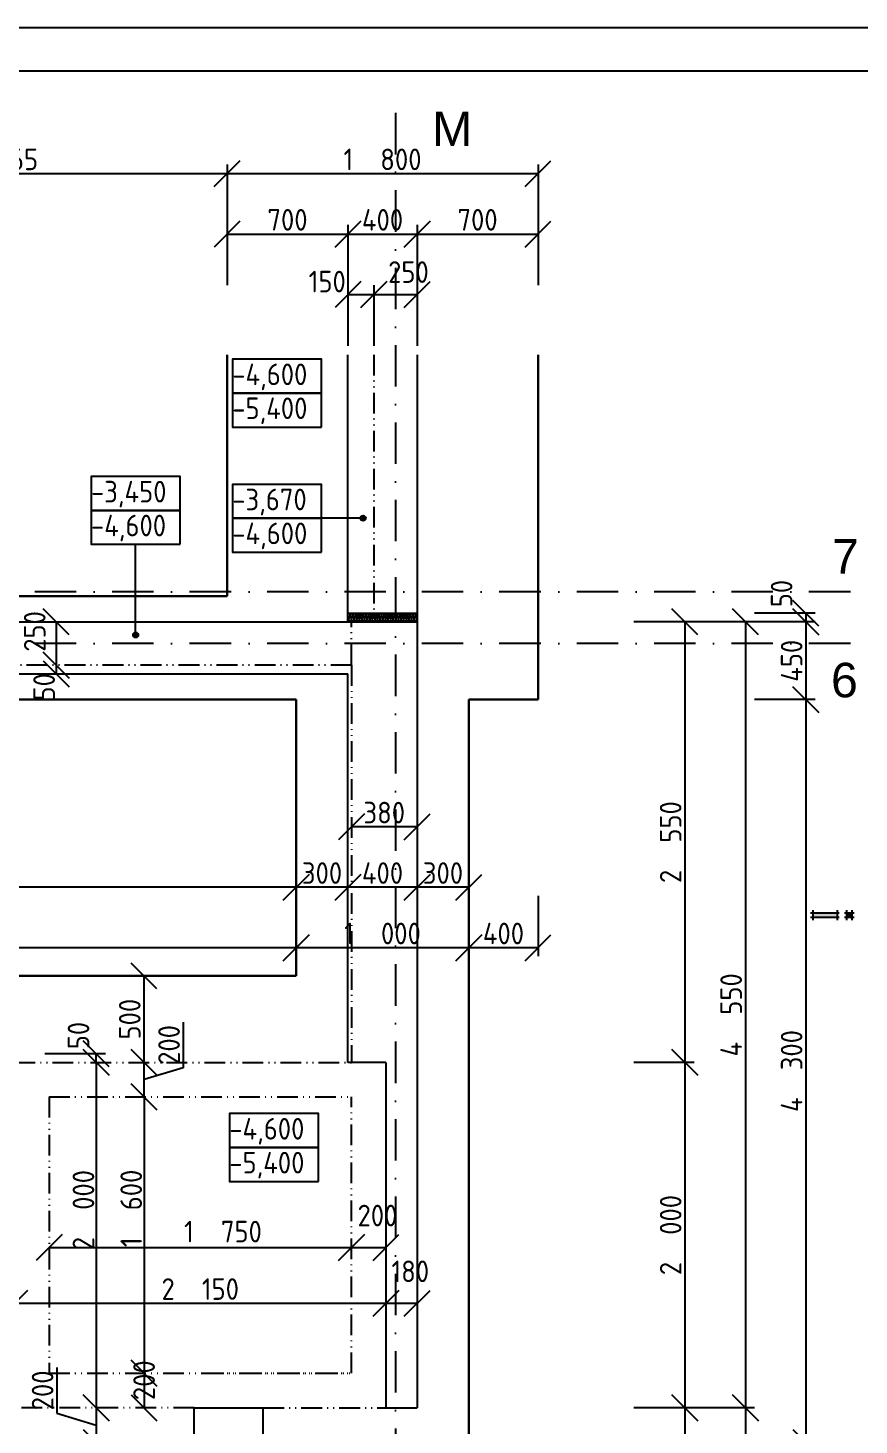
# Model space of a CAD drawing. Extents: x 4511820 to 5180432, y -1526536 to -944957.
# Drawn here: x 5038669 to 5043479, y -1471108 to -1463019 of the extents above; entities that cross this region are included whole.
import ezdxf

# ---------------------------------------------------------------- set-up
doc = ezdxf.new("R2010")
doc.units = 0
doc.header["$MEASUREMENT"] = 0
doc.linetypes.add('ACAD_ISO12W100', pattern=[22, 12, -3, 0.5, -3, 0.5, -3])
doc.linetypes.add('BODKOCIARKOVANA_3', pattern=[5.6, 3, -1.3, 0, -1.3])
doc.layers.get('0').update_dxf_attribs({"linetype": 'CONTINUOUS'})
doc.layers.get('Defpoints').update_dxf_attribs({"color": 61, "linetype": 'CONTINUOUS'})
for name, color, linetype in [('KÓTY', 4, 'CONTINUOUS'), ('MÚRY', 1, 'CONTINUOUS'), ('osi', 253, 'CONTINUOUS'), ('TENKÁ', 7, 'CONTINUOUS'), ('ŠRAFY', 82, 'CONTINUOUS')]:
    doc.layers.add(name, color=color, linetype=linetype)
doc.styles.add('styl1', font='arial.ttf')
doc.styles.add('STYLE1', font='isocp.shx')
doc.dimstyles.new('STANDARD-50', dxfattribs={"dimtxt": 125, "dimasz": 150, "dimexe": 10, "dimexo": 200, "dimgap": 20, "dimtad": 1, "dimdsep": 46, "dimlunit": 6, "dimtxsty": 'STYLE1', "dimblk1": 'OBLIQUE', "dimblk2": 'OBLIQUE', "dimsah": 1, "dimcen": 2.5, "dimse1": 1, "dimse2": 1, "dimadec": 0, "dimazin": 0, "dimtfac": 1, "dimtmove": 1, "dimatfit": 3, "dimldrblk": 'OBLIQUE', "dimfxl": 1, "dimtolj": 1, "dimtzin": 0, "dimarcsym": 0})

# ---------------------------------------------------------------- blocks, each defined once
blk = doc.blocks.new('_OBLIQUE')
at = {"color": 0, "linetype": 'ByBlock'}
blk.add_line((-0.5, -0.5), (0.5, 0.5), dxfattribs=at)
blk = doc.blocks.new('*D43265')
at = {"layer": 'Defpoints', "color": 0}
for p in [(5038591, -1470403), (5040741, -1470403), (5040741, -1470403)]:
    blk.add_point(p, dxfattribs=at)
at = {"layer": 'KÓTY', "color": 0, "lineweight": -2}
blk.add_line((5038591, -1470403), (5040741, -1470403), dxfattribs=at)
at = {"layer": 'KÓTY', "color": 0, "linetype": 'ByBlock', "lineweight": -2, "xscale": 150, "yscale": 150, "zscale": 150, "rotation": 180}
blk.add_blockref('_OBLIQUE', (5038591, -1470403), dxfattribs=at)
at = {"layer": 'KÓTY', "color": 0, "linetype": 'ByBlock', "lineweight": -2, "xscale": 150, "yscale": 150, "zscale": 150}
blk.add_blockref('_OBLIQUE', (5040741, -1470403), dxfattribs=at)
at = {"layer": 'KÓTY', "color": 0, "insert": (5039666, -1470320.5), "char_height": 125, "attachment_point": 5, "style": 'STYLE1'}
blk.add_mtext('\\A1;2ﾠ150', dxfattribs=at)
blk = doc.blocks.new('*D43266')
at = {"layer": 'Defpoints', "color": 0}
for p in [(5040741, -1470403), (5040921, -1470403), (5040921, -1470403)]:
    blk.add_point(p, dxfattribs=at)
at = {"layer": 'KÓTY', "color": 0, "lineweight": -2}
blk.add_line((5040741, -1470403), (5040921, -1470403), dxfattribs=at)
at = {"layer": 'KÓTY', "color": 0, "linetype": 'ByBlock', "lineweight": -2, "xscale": 150, "yscale": 150, "zscale": 150, "rotation": 180}
blk.add_blockref('_OBLIQUE', (5040741, -1470403), dxfattribs=at)
at = {"layer": 'KÓTY', "color": 0, "linetype": 'ByBlock', "lineweight": -2, "xscale": 150, "yscale": 150, "zscale": 150}
blk.add_blockref('_OBLIQUE', (5040921, -1470403), dxfattribs=at)
at = {"layer": 'KÓTY', "color": 0, "insert": (5040881.8, -1470218), "char_height": 125, "attachment_point": 5, "style": 'STYLE1'}
blk.add_mtext('\\A1;180', dxfattribs=at)
blk = doc.blocks.new('*D43267')
at = {"layer": 'Defpoints', "color": 0}
for p in [(5038791, -1470080), (5040541, -1470080), (5040541, -1470080)]:
    blk.add_point(p, dxfattribs=at)
at = {"layer": 'KÓTY', "color": 0, "lineweight": -2}
blk.add_line((5038791, -1470080), (5040541, -1470080), dxfattribs=at)
at = {"layer": 'KÓTY', "color": 0, "linetype": 'ByBlock', "lineweight": -2, "xscale": 150, "yscale": 150, "zscale": 150, "rotation": 180}
blk.add_blockref('_OBLIQUE', (5038791, -1470080), dxfattribs=at)
at = {"layer": 'KÓTY', "color": 0, "linetype": 'ByBlock', "lineweight": -2, "xscale": 150, "yscale": 150, "zscale": 150}
blk.add_blockref('_OBLIQUE', (5040541, -1470080), dxfattribs=at)
at = {"layer": 'KÓTY', "color": 0, "insert": (5039797.5, -1469988), "char_height": 125, "attachment_point": 5, "style": 'STYLE1'}
blk.add_mtext('\\A1;1ﾠ750', dxfattribs=at)
blk = doc.blocks.new('*D43268')
at = {"layer": 'Defpoints', "color": 0}
for p in [(5040541, -1470080), (5040741, -1470080), (5040741, -1470080)]:
    blk.add_point(p, dxfattribs=at)
at = {"layer": 'KÓTY', "color": 0, "lineweight": -2}
blk.add_line((5040541, -1470080), (5040741, -1470080), dxfattribs=at)
at = {"layer": 'KÓTY', "color": 0, "linetype": 'ByBlock', "lineweight": -2, "xscale": 150, "yscale": 150, "zscale": 150, "rotation": 180}
blk.add_blockref('_OBLIQUE', (5040541, -1470080), dxfattribs=at)
at = {"layer": 'KÓTY', "color": 0, "linetype": 'ByBlock', "lineweight": -2, "xscale": 150, "yscale": 150, "zscale": 150}
blk.add_blockref('_OBLIQUE', (5040741, -1470080), dxfattribs=at)
at = {"layer": 'KÓTY', "color": 0, "insert": (5040691.8, -1469895), "char_height": 125, "attachment_point": 5, "style": 'STYLE1'}
blk.add_mtext('\\A1;200', dxfattribs=at)
blk = doc.blocks.new('*D43269')
at = {"layer": 'Defpoints', "color": 0}
for p in [(5039063.5, -1469008), (5039340.5, -1469008), (5039063.5, -1469208)]:
    blk.add_point(p, dxfattribs=at)
at = {"layer": 'KÓTY', "color": 0, "lineweight": -2}
for p, q in [((5039568, -1468774.7), (5039568, -1469039.7)), ((5039340.5, -1469208), (5039340.5, -1469008)), ((5039568, -1469039.7), (5039340.5, -1469108))]:
    blk.add_line(p, q, dxfattribs=at)
at = {"layer": 'KÓTY', "color": 0, "linetype": 'ByBlock', "lineweight": -2, "xscale": 150, "yscale": 150, "zscale": 150}
for p, rotation in [((5039340.5, -1469008), 90), ((5039340.5, -1469208), 270)]:
    blk.add_blockref('_OBLIQUE', p, dxfattribs=dict(at, rotation=rotation))
at = {"layer": 'KÓTY', "color": 0, "insert": (5039485.5, -1468907.2), "char_height": 125, "attachment_point": 5, "rotation": 90, "style": 'STYLE1'}
blk.add_mtext('\\A1;200', dxfattribs=at)
blk = doc.blocks.new('*D43270')
at = {"layer": 'Defpoints', "color": 0}
for p in [(5039340.5, -1469208), (5039340.5, -1470808), (5039340.5, -1470808)]:
    blk.add_point(p, dxfattribs=at)
at = {"layer": 'KÓTY', "color": 0, "lineweight": -2}
blk.add_line((5039340.5, -1469208), (5039340.5, -1470808), dxfattribs=at)
at = {"layer": 'KÓTY', "color": 0, "linetype": 'ByBlock', "lineweight": -2, "xscale": 150, "yscale": 150, "zscale": 150}
for p, rotation in [((5039340.5, -1469208), 90), ((5039340.5, -1470808), 270)]:
    blk.add_blockref('_OBLIQUE', p, dxfattribs=dict(at, rotation=rotation))
at = {"layer": 'KÓTY', "color": 0, "insert": (5039266.5, -1469853.5), "char_height": 125, "attachment_point": 5, "rotation": 90, "style": 'STYLE1'}
blk.add_mtext('\\A1;1ﾠ600', dxfattribs=at)
blk = doc.blocks.new('*D43271')
at = {"layer": 'Defpoints', "color": 0}
for p in [(5039340.5, -1470808), (5039340.5, -1471008), (5039340.5, -1471008)]:
    blk.add_point(p, dxfattribs=at)
at = {"layer": 'KÓTY', "color": 0, "lineweight": -2}
blk.add_line((5039340.5, -1470808), (5039340.5, -1471008), dxfattribs=at)
at = {"layer": 'KÓTY', "color": 0, "linetype": 'ByBlock', "lineweight": -2, "xscale": 150, "yscale": 150, "zscale": 150}
for p, rotation in [((5039340.5, -1470808), 90), ((5039340.5, -1471008), 270)]:
    blk.add_blockref('_OBLIQUE', p, dxfattribs=dict(at, rotation=rotation))
at = {"layer": 'KÓTY', "color": 0, "insert": (5039341, -1470848.5), "char_height": 125, "attachment_point": 5, "rotation": 90, "style": 'STYLE1'}
blk.add_mtext('\\A1;200', dxfattribs=at)
blk = doc.blocks.new('*D43272')
at = {"layer": 'Defpoints', "color": 0}
for p in [(5039340.5, -1469008), (5039063.5, -1471008), (5039340.5, -1471008)]:
    blk.add_point(p, dxfattribs=at)
at = {"layer": 'KÓTY', "color": 0, "lineweight": -2}
blk.add_line((5039063.5, -1469008), (5039063.5, -1471008), dxfattribs=at)
at = {"layer": 'KÓTY', "color": 0, "linetype": 'ByBlock', "lineweight": -2, "xscale": 150, "yscale": 150, "zscale": 150}
for p, rotation in [((5039063.5, -1469008), 90), ((5039063.5, -1471008), 270)]:
    blk.add_blockref('_OBLIQUE', p, dxfattribs=dict(at, rotation=rotation))
at = {"layer": 'KÓTY', "color": 0, "insert": (5038990, -1469863.5), "char_height": 125, "attachment_point": 5, "rotation": 90, "style": 'STYLE1'}
blk.add_mtext('\\A1;2ﾠ000', dxfattribs=at)
blk = doc.blocks.new('*D43273')
at = {"layer": 'Defpoints', "color": 0}
for p in [(5039340.5, -1468508), (5039340.5, -1468508), (5039340.5, -1469008)]:
    blk.add_point(p, dxfattribs=at)
at = {"layer": 'KÓTY', "color": 0, "lineweight": -2}
blk.add_line((5039340.5, -1469008), (5039340.5, -1468508), dxfattribs=at)
at = {"layer": 'KÓTY', "color": 0, "linetype": 'ByBlock', "lineweight": -2, "xscale": 150, "yscale": 150, "zscale": 150}
for p, rotation in [((5039340.5, -1468508), 90), ((5039340.5, -1469008), 270)]:
    blk.add_blockref('_OBLIQUE', p, dxfattribs=dict(at, rotation=rotation))
at = {"layer": 'KÓTY', "color": 0, "insert": (5039258, -1468758), "char_height": 125, "attachment_point": 5, "rotation": 90, "style": 'STYLE1'}
blk.add_mtext('\\A1;500', dxfattribs=at)
blk = doc.blocks.new('*D43274')
at = {"layer": 'Defpoints', "color": 0}
for p in [(5039063.5, -1471008), (5039063.5, -1471208), (5039063.5, -1471208)]:
    blk.add_point(p, dxfattribs=at)
at = {"layer": 'KÓTY', "color": 0, "lineweight": -2}
for p, q in [((5038836, -1470774.7), (5038836, -1471039.7)), ((5038836, -1471039.7), (5039063.5, -1471108)), ((5039063.5, -1471008), (5039063.5, -1471208))]:
    blk.add_line(p, q, dxfattribs=at)
at = {"layer": 'KÓTY', "color": 0, "linetype": 'ByBlock', "lineweight": -2, "xscale": 150, "yscale": 150, "zscale": 150}
for p, rotation in [((5039063.5, -1471008), 90), ((5039063.5, -1471208), 270)]:
    blk.add_blockref('_OBLIQUE', p, dxfattribs=dict(at, rotation=rotation))
at = {"layer": 'KÓTY', "color": 0, "insert": (5038753.5, -1470907.2), "char_height": 125, "attachment_point": 5, "rotation": 90, "style": 'STYLE1'}
blk.add_mtext('\\A1;200', dxfattribs=at)
blk = doc.blocks.new('*D43275')
at = {"layer": 'Defpoints', "color": 0}
for p in [(5038591, -1468958), (5039063.5, -1468958), (5038591, -1469008)]:
    blk.add_point(p, dxfattribs=at)
at = {"layer": 'KÓTY', "color": 0, "lineweight": -2}
blk.add_line((5039063.5, -1469008), (5039063.5, -1468958), dxfattribs=at)
at = {"layer": 'KÓTY', "color": 0, "linetype": 'ByBlock', "lineweight": -2, "xscale": 150, "yscale": 150, "zscale": 150}
for p, rotation in [((5039063.5, -1468958), 90), ((5039063.5, -1469008), 270)]:
    blk.add_blockref('_OBLIQUE', p, dxfattribs=dict(at, rotation=rotation))
at = {"layer": 'KÓTY', "color": 0, "insert": (5038961.5, -1468853), "char_height": 125, "attachment_point": 5, "rotation": 90, "style": 'STYLE1'}
blk.add_mtext('\\A1;50', dxfattribs=at)
blk = doc.blocks.new('*D43279')
at = {"layer": 'Defpoints', "color": 0}
for p in [(5040221, -1468344.5), (5040221, -1468344.5), (5041221, -1468344.5)]:
    blk.add_point(p, dxfattribs=at)
at = {"layer": 'KÓTY', "color": 0, "lineweight": -2}
blk.add_line((5041221, -1468344.5), (5040221, -1468344.5), dxfattribs=at)
at = {"layer": 'KÓTY', "color": 0, "linetype": 'ByBlock', "lineweight": -2, "xscale": 150, "yscale": 150, "zscale": 150, "rotation": 180}
blk.add_blockref('_OBLIQUE', (5040221, -1468344.5), dxfattribs=at)
at = {"layer": 'KÓTY', "color": 0, "linetype": 'ByBlock', "lineweight": -2, "xscale": 150, "yscale": 150, "zscale": 150}
blk.add_blockref('_OBLIQUE', (5041221, -1468344.5), dxfattribs=at)
at = {"layer": 'KÓTY', "color": 0, "insert": (5040721, -1468262), "char_height": 125, "attachment_point": 5, "style": 'STYLE1'}
blk.add_mtext('\\A1;1ﾠ000', dxfattribs=at)
blk = doc.blocks.new('*D43280')
at = {"layer": 'Defpoints', "color": 0}
for p in [(5036031, -1468344.5), (5036031, -1468508), (5040221, -1468508)]:
    blk.add_point(p, dxfattribs=at)
at = {"layer": 'KÓTY', "color": 0, "lineweight": -2}
blk.add_line((5040221, -1468344.5), (5036031, -1468344.5), dxfattribs=at)
at = {"layer": 'KÓTY', "color": 0, "linetype": 'ByBlock', "lineweight": -2, "xscale": 150, "yscale": 150, "zscale": 150, "rotation": 180}
blk.add_blockref('_OBLIQUE', (5036031, -1468344.5), dxfattribs=at)
at = {"layer": 'KÓTY', "color": 0, "linetype": 'ByBlock', "lineweight": -2, "xscale": 150, "yscale": 150, "zscale": 150}
blk.add_blockref('_OBLIQUE', (5040221, -1468344.5), dxfattribs=at)
at = {"layer": 'KÓTY', "color": 0, "insert": (5038239.5, -1468261.5), "char_height": 125, "attachment_point": 5, "style": 'STYLE1'}
blk.add_mtext('\\A1;4ﾠ190', dxfattribs=at)
blk = doc.blocks.new('*D43291')
at = {"layer": 'Defpoints', "color": 0}
for p in [(5041221, -1466958), (5041621, -1466958), (5041221, -1468344.5)]:
    blk.add_point(p, dxfattribs=at)
at = {"layer": 'KÓTY', "color": 0, "lineweight": -2, "ltscale": 25}
blk.add_line((5041621, -1468344.5), (5041221, -1468344.5), dxfattribs=at)
at = {"layer": 'KÓTY', "color": 0, "linetype": 'ByBlock', "lineweight": -2, "xscale": 150, "yscale": 150, "zscale": 150, "rotation": 180}
blk.add_blockref('_OBLIQUE', (5041221, -1468344.5), dxfattribs=at)
at = {"layer": 'KÓTY', "color": 0, "linetype": 'ByBlock', "lineweight": -2, "xscale": 150, "yscale": 150, "zscale": 150}
blk.add_blockref('_OBLIQUE', (5041621, -1468344.5), dxfattribs=at)
at = {"layer": 'KÓTY', "color": 0, "insert": (5041421, -1468262), "char_height": 125, "attachment_point": 5, "style": 'STYLE1'}
blk.add_mtext('\\A1;400', dxfattribs=at)
blk = doc.blocks.new('*D43292')
at = {"layer": 'Defpoints', "color": 0}
for p in [(5040921, -1467994.5), (5040921, -1468344.5), (5041221, -1468344.5)]:
    blk.add_point(p, dxfattribs=at)
at = {"layer": 'KÓTY', "color": 0, "lineweight": -2}
blk.add_line((5041221, -1467994.5), (5040921, -1467994.5), dxfattribs=at)
at = {"layer": 'KÓTY', "color": 0, "linetype": 'ByBlock', "lineweight": -2, "xscale": 150, "yscale": 150, "zscale": 150, "rotation": 180}
blk.add_blockref('_OBLIQUE', (5040921, -1467994.5), dxfattribs=at)
at = {"layer": 'KÓTY', "color": 0, "linetype": 'ByBlock', "lineweight": -2, "xscale": 150, "yscale": 150, "zscale": 150}
blk.add_blockref('_OBLIQUE', (5041221, -1467994.5), dxfattribs=at)
at = {"layer": 'KÓTY', "color": 0, "insert": (5041071, -1467912), "char_height": 125, "attachment_point": 5, "style": 'STYLE1'}
blk.add_mtext('\\A1;300', dxfattribs=at)
blk = doc.blocks.new('*D43293')
at = {"layer": 'Defpoints', "color": 0}
for p in [(5040541, -1467644.5), (5040541, -1467994.5), (5040921, -1467994.5)]:
    blk.add_point(p, dxfattribs=at)
at = {"layer": 'KÓTY', "color": 0, "lineweight": -2}
blk.add_line((5040921, -1467644.5), (5040541, -1467644.5), dxfattribs=at)
at = {"layer": 'KÓTY', "color": 0, "linetype": 'ByBlock', "lineweight": -2, "xscale": 150, "yscale": 150, "zscale": 150, "rotation": 180}
blk.add_blockref('_OBLIQUE', (5040541, -1467644.5), dxfattribs=at)
at = {"layer": 'KÓTY', "color": 0, "linetype": 'ByBlock', "lineweight": -2, "xscale": 150, "yscale": 150, "zscale": 150}
blk.add_blockref('_OBLIQUE', (5040921, -1467644.5), dxfattribs=at)
at = {"layer": 'KÓTY', "color": 0, "insert": (5040731, -1467562), "char_height": 125, "attachment_point": 5, "style": 'STYLE1'}
blk.add_mtext('\\A1;380', dxfattribs=at)
blk = doc.blocks.new('*D43294')
at = {"layer": 'Defpoints', "color": 0}
for p in [(5040521, -1467994.5), (5040521, -1467994.5), (5040921, -1467994.5)]:
    blk.add_point(p, dxfattribs=at)
at = {"layer": 'KÓTY', "color": 0, "lineweight": -2}
blk.add_line((5040921, -1467994.5), (5040521, -1467994.5), dxfattribs=at)
at = {"layer": 'KÓTY', "color": 0, "linetype": 'ByBlock', "lineweight": -2, "xscale": 150, "yscale": 150, "zscale": 150, "rotation": 180}
blk.add_blockref('_OBLIQUE', (5040521, -1467994.5), dxfattribs=at)
at = {"layer": 'KÓTY', "color": 0, "linetype": 'ByBlock', "lineweight": -2, "xscale": 150, "yscale": 150, "zscale": 150}
blk.add_blockref('_OBLIQUE', (5040921, -1467994.5), dxfattribs=at)
at = {"layer": 'KÓTY', "color": 0, "insert": (5040721, -1467912), "char_height": 125, "attachment_point": 5, "style": 'STYLE1'}
blk.add_mtext('\\A1;400', dxfattribs=at)
blk = doc.blocks.new('*D43295')
at = {"layer": 'Defpoints', "color": 0}
for p in [(5040221, -1467994.5), (5040221, -1467994.5), (5040521, -1467994.5)]:
    blk.add_point(p, dxfattribs=at)
at = {"layer": 'KÓTY', "color": 0, "lineweight": -2}
blk.add_line((5040521, -1467994.5), (5040221, -1467994.5), dxfattribs=at)
at = {"layer": 'KÓTY', "color": 0, "linetype": 'ByBlock', "lineweight": -2, "xscale": 150, "yscale": 150, "zscale": 150, "rotation": 180}
blk.add_blockref('_OBLIQUE', (5040221, -1467994.5), dxfattribs=at)
at = {"layer": 'KÓTY', "color": 0, "linetype": 'ByBlock', "lineweight": -2, "xscale": 150, "yscale": 150, "zscale": 150}
blk.add_blockref('_OBLIQUE', (5040521, -1467994.5), dxfattribs=at)
at = {"layer": 'KÓTY', "color": 0, "insert": (5040371, -1467912), "char_height": 125, "attachment_point": 5, "style": 'STYLE1'}
blk.add_mtext('\\A1;300', dxfattribs=at)
blk = doc.blocks.new('*D43296')
at = {"layer": 'Defpoints', "color": 0}
for p in [(5035971, -1467994.5), (5035971, -1468508), (5040221, -1468508)]:
    blk.add_point(p, dxfattribs=at)
at = {"layer": 'KÓTY', "color": 0, "lineweight": -2}
blk.add_line((5040221, -1467994.5), (5035971, -1467994.5), dxfattribs=at)
at = {"layer": 'KÓTY', "color": 0, "linetype": 'ByBlock', "lineweight": -2, "xscale": 150, "yscale": 150, "zscale": 150, "rotation": 180}
blk.add_blockref('_OBLIQUE', (5035971, -1467994.5), dxfattribs=at)
at = {"layer": 'KÓTY', "color": 0, "linetype": 'ByBlock', "lineweight": -2, "xscale": 150, "yscale": 150, "zscale": 150}
blk.add_blockref('_OBLIQUE', (5040221, -1467994.5), dxfattribs=at)
at = {"layer": 'KÓTY', "color": 0, "insert": (5038217.5, -1467914.5), "char_height": 125, "attachment_point": 5, "style": 'STYLE1'}
blk.add_mtext('\\A1;4ﾠ250', dxfattribs=at)
blk = doc.blocks.new('*D43330')
at = {"layer": 'Defpoints', "color": 0}
for p in [(5038832, -1466458), (5038832, -1466708), (5038832, -1466708)]:
    blk.add_point(p, dxfattribs=at)
at = {"layer": 'KÓTY', "color": 0, "lineweight": -2}
blk.add_line((5038832, -1466458), (5038832, -1466708), dxfattribs=at)
at = {"layer": 'KÓTY', "color": 0, "linetype": 'ByBlock', "lineweight": -2, "xscale": 150, "yscale": 150, "zscale": 150}
for p, rotation in [((5038832, -1466458), 90), ((5038832, -1466708), 270)]:
    blk.add_blockref('_OBLIQUE', p, dxfattribs=dict(at, rotation=rotation))
at = {"layer": 'KÓTY', "color": 0, "insert": (5038708, -1466513), "char_height": 125, "attachment_point": 5, "rotation": 90, "style": 'STYLE1'}
blk.add_mtext('\\A1;250', dxfattribs=at)
blk = doc.blocks.new('*D43331')
at = {"layer": 'Defpoints', "color": 0}
for p in [(5038832, -1466708), (5038832, -1466758), (5038832, -1466758)]:
    blk.add_point(p, dxfattribs=at)
at = {"layer": 'KÓTY', "color": 0, "lineweight": -2}
blk.add_line((5038832, -1466708), (5038832, -1466758), dxfattribs=at)
at = {"layer": 'KÓTY', "color": 0, "linetype": 'ByBlock', "lineweight": -2, "xscale": 150, "yscale": 150, "zscale": 150}
for p, rotation in [((5038832, -1466708), 90), ((5038832, -1466758), 270)]:
    blk.add_blockref('_OBLIQUE', p, dxfattribs=dict(at, rotation=rotation))
at = {"layer": 'KÓTY', "color": 0, "insert": (5038762.5, -1466834), "char_height": 125, "attachment_point": 5, "rotation": 90, "style": 'STYLE1'}
blk.add_mtext('\\A1;50', dxfattribs=at)
blk = doc.blocks.new('*D43351')
at = {"layer": 'Defpoints', "color": 0}
for p in [(5041621, -1463862.5), (5039821, -1464848.3), (5041621, -1464848.3)]:
    blk.add_point(p, dxfattribs=at)
at = {"layer": 'KÓTY', "color": 0, "lineweight": -2}
blk.add_line((5039821, -1463862.5), (5041621, -1463862.5), dxfattribs=at)
at = {"layer": 'KÓTY', "color": 0, "linetype": 'ByBlock', "lineweight": -2, "xscale": 150, "yscale": 150, "zscale": 150, "rotation": 180}
blk.add_blockref('_OBLIQUE', (5039821, -1463862.5), dxfattribs=at)
at = {"layer": 'KÓTY', "color": 0, "linetype": 'ByBlock', "lineweight": -2, "xscale": 150, "yscale": 150, "zscale": 150}
blk.add_blockref('_OBLIQUE', (5041621, -1463862.5), dxfattribs=at)
at = {"layer": 'KÓTY', "color": 0, "insert": (5040721, -1463780), "char_height": 125, "attachment_point": 5, "style": 'STYLE1'}
blk.add_mtext('\\A1;1ﾠ800', dxfattribs=at)
blk = doc.blocks.new('*D43352')
at = {"layer": 'Defpoints', "color": 0}
for p in [(5039821, -1463862.5), (5037156, -1465170.5), (5039821, -1465170.5)]:
    blk.add_point(p, dxfattribs=at)
at = {"layer": 'KÓTY', "color": 0, "lineweight": -2}
blk.add_line((5037156, -1463862.5), (5039821, -1463862.5), dxfattribs=at)
at = {"layer": 'KÓTY', "color": 0, "linetype": 'ByBlock', "lineweight": -2, "xscale": 150, "yscale": 150, "zscale": 150, "rotation": 180}
blk.add_blockref('_OBLIQUE', (5037156, -1463862.5), dxfattribs=at)
at = {"layer": 'KÓTY', "color": 0, "linetype": 'ByBlock', "lineweight": -2, "xscale": 150, "yscale": 150, "zscale": 150}
blk.add_blockref('_OBLIQUE', (5039821, -1463862.5), dxfattribs=at)
at = {"layer": 'KÓTY', "color": 0, "insert": (5038488.5, -1463780), "char_height": 125, "attachment_point": 5, "style": 'STYLE1'}
blk.add_mtext('\\A1;2ﾠ665', dxfattribs=at)
blk = doc.blocks.new('*D43353')
at = {"layer": 'Defpoints', "color": 0}
for p in [(5040521, -1464212.5), (5039821, -1464848.3), (5040521, -1464848.3)]:
    blk.add_point(p, dxfattribs=at)
at = {"layer": 'KÓTY', "color": 0, "lineweight": -2}
blk.add_line((5039821, -1464212.5), (5040521, -1464212.5), dxfattribs=at)
at = {"layer": 'KÓTY', "color": 0, "linetype": 'ByBlock', "lineweight": -2, "xscale": 150, "yscale": 150, "zscale": 150, "rotation": 180}
blk.add_blockref('_OBLIQUE', (5039821, -1464212.5), dxfattribs=at)
at = {"layer": 'KÓTY', "color": 0, "linetype": 'ByBlock', "lineweight": -2, "xscale": 150, "yscale": 150, "zscale": 150}
blk.add_blockref('_OBLIQUE', (5040521, -1464212.5), dxfattribs=at)
at = {"layer": 'KÓTY', "color": 0, "insert": (5040171, -1464130), "char_height": 125, "attachment_point": 5, "style": 'STYLE1'}
blk.add_mtext('\\A1;700', dxfattribs=at)
blk = doc.blocks.new('*D43354')
at = {"layer": 'Defpoints', "color": 0}
for p in [(5040921, -1464212.5), (5040521, -1464848.3), (5040921, -1464848.3)]:
    blk.add_point(p, dxfattribs=at)
at = {"layer": 'KÓTY', "color": 0, "lineweight": -2}
blk.add_line((5040521, -1464212.5), (5040921, -1464212.5), dxfattribs=at)
at = {"layer": 'KÓTY', "color": 0, "linetype": 'ByBlock', "lineweight": -2, "xscale": 150, "yscale": 150, "zscale": 150, "rotation": 180}
blk.add_blockref('_OBLIQUE', (5040521, -1464212.5), dxfattribs=at)
at = {"layer": 'KÓTY', "color": 0, "linetype": 'ByBlock', "lineweight": -2, "xscale": 150, "yscale": 150, "zscale": 150}
blk.add_blockref('_OBLIQUE', (5040921, -1464212.5), dxfattribs=at)
at = {"layer": 'KÓTY', "color": 0, "insert": (5040721, -1464130), "char_height": 125, "attachment_point": 5, "style": 'STYLE1'}
blk.add_mtext('\\A1;400', dxfattribs=at)
blk = doc.blocks.new('*D43355')
at = {"layer": 'Defpoints', "color": 0}
for p in [(5041621, -1464212.5), (5040921, -1464848.3), (5041621, -1464848.3)]:
    blk.add_point(p, dxfattribs=at)
at = {"layer": 'KÓTY', "color": 0, "lineweight": -2}
blk.add_line((5040921, -1464212.5), (5041621, -1464212.5), dxfattribs=at)
at = {"layer": 'KÓTY', "color": 0, "linetype": 'ByBlock', "lineweight": -2, "xscale": 150, "yscale": 150, "zscale": 150, "rotation": 180}
blk.add_blockref('_OBLIQUE', (5040921, -1464212.5), dxfattribs=at)
at = {"layer": 'KÓTY', "color": 0, "linetype": 'ByBlock', "lineweight": -2, "xscale": 150, "yscale": 150, "zscale": 150}
blk.add_blockref('_OBLIQUE', (5041621, -1464212.5), dxfattribs=at)
at = {"layer": 'KÓTY', "color": 0, "insert": (5041271, -1464130), "char_height": 125, "attachment_point": 5, "style": 'STYLE1'}
blk.add_mtext('\\A1;700', dxfattribs=at)
blk = doc.blocks.new('*D43356')
at = {"layer": 'Defpoints', "color": 0}
for p in [(5040671, -1464562.5), (5040521, -1464848.3), (5040671, -1464848.3)]:
    blk.add_point(p, dxfattribs=at)
at = {"layer": 'KÓTY', "color": 0, "lineweight": -2}
blk.add_line((5040521, -1464562.5), (5040671, -1464562.5), dxfattribs=at)
at = {"layer": 'KÓTY', "color": 0, "linetype": 'ByBlock', "lineweight": -2, "xscale": 150, "yscale": 150, "zscale": 150, "rotation": 180}
blk.add_blockref('_OBLIQUE', (5040521, -1464562.5), dxfattribs=at)
at = {"layer": 'KÓTY', "color": 0, "linetype": 'ByBlock', "lineweight": -2, "xscale": 150, "yscale": 150, "zscale": 150}
blk.add_blockref('_OBLIQUE', (5040671, -1464562.5), dxfattribs=at)
at = {"layer": 'KÓTY', "color": 0, "insert": (5040401, -1464487.5), "char_height": 125, "attachment_point": 5, "style": 'STYLE1'}
blk.add_mtext('\\A1;150', dxfattribs=at)
blk = doc.blocks.new('*D43357')
at = {"layer": 'Defpoints', "color": 0}
for p in [(5040921, -1464562.5), (5040671, -1464848.3), (5040921, -1464848.3)]:
    blk.add_point(p, dxfattribs=at)
at = {"layer": 'KÓTY', "color": 0, "lineweight": -2}
blk.add_line((5040671, -1464562.5), (5040921, -1464562.5), dxfattribs=at)
at = {"layer": 'KÓTY', "color": 0, "linetype": 'ByBlock', "lineweight": -2, "xscale": 150, "yscale": 150, "zscale": 150, "rotation": 180}
blk.add_blockref('_OBLIQUE', (5040671, -1464562.5), dxfattribs=at)
at = {"layer": 'KÓTY', "color": 0, "linetype": 'ByBlock', "lineweight": -2, "xscale": 150, "yscale": 150, "zscale": 150}
blk.add_blockref('_OBLIQUE', (5040921, -1464562.5), dxfattribs=at)
at = {"layer": 'KÓTY', "color": 0, "insert": (5040871, -1464432.5), "char_height": 125, "attachment_point": 5, "style": 'STYLE1'}
blk.add_mtext('\\A1;250', dxfattribs=at)
blk = doc.blocks.new('*D43479')
at = {"layer": 'Defpoints', "color": 0}
for p in [(5041271, -1466408), (5041271, -1466458), (5043171.5, -1466458)]:
    blk.add_point(p, dxfattribs=at)
at = {"layer": 'KÓTY', "color": 0, "lineweight": -2}
blk.add_line((5043171.5, -1466408), (5043171.5, -1466458), dxfattribs=at)
at = {"layer": 'KÓTY', "color": 0, "linetype": 'ByBlock', "lineweight": -2, "xscale": 150, "yscale": 150, "zscale": 150}
for p, rotation in [((5043171.5, -1466408), 90), ((5043171.5, -1466458), 270)]:
    blk.add_blockref('_OBLIQUE', p, dxfattribs=dict(at, rotation=rotation))
at = {"layer": 'KÓTY', "color": 0, "insert": (5043031, -1466294), "char_height": 125, "attachment_point": 5, "rotation": 90, "style": 'STYLE1'}
blk.add_mtext('\\A1;50', dxfattribs=at)
blk = doc.blocks.new('*D43481')
at = {"layer": 'Defpoints', "color": 0}
for p in [(5041271, -1466458), (5041571, -1466908), (5043171.5, -1466908)]:
    blk.add_point(p, dxfattribs=at)
at = {"layer": 'KÓTY', "color": 0, "lineweight": -2}
blk.add_line((5043171.5, -1466458), (5043171.5, -1466908), dxfattribs=at)
at = {"layer": 'KÓTY', "color": 0, "linetype": 'ByBlock', "lineweight": -2, "xscale": 150, "yscale": 150, "zscale": 150}
for p, rotation in [((5043171.5, -1466458), 90), ((5043171.5, -1466908), 270)]:
    blk.add_blockref('_OBLIQUE', p, dxfattribs=dict(at, rotation=rotation))
at = {"layer": 'KÓTY', "color": 0, "insert": (5043089, -1466683), "char_height": 125, "attachment_point": 5, "rotation": 90, "style": 'STYLE1'}
blk.add_mtext('\\A1;450', dxfattribs=at)
blk = doc.blocks.new('*D43482')
at = {"layer": 'Defpoints', "color": 0}
for p in [(5041221, -1466908), (5041221, -1471208), (5043171.5, -1471208)]:
    blk.add_point(p, dxfattribs=at)
at = {"layer": 'KÓTY', "color": 0, "lineweight": -2}
blk.add_line((5043171.5, -1466908), (5043171.5, -1471208), dxfattribs=at)
at = {"layer": 'KÓTY', "color": 0, "linetype": 'ByBlock', "lineweight": -2, "xscale": 150, "yscale": 150, "zscale": 150}
for p, rotation in [((5043171.5, -1466908), 90), ((5043171.5, -1471208), 270)]:
    blk.add_blockref('_OBLIQUE', p, dxfattribs=dict(at, rotation=rotation))
at = {"layer": 'KÓTY', "color": 0, "insert": (5043089, -1469058), "char_height": 125, "attachment_point": 5, "rotation": 90, "style": 'STYLE1'}
blk.add_mtext('\\A1;4ﾠ300', dxfattribs=at)
blk = doc.blocks.new('*D43483')
at = {"layer": 'Defpoints', "color": 0}
for p in [(5040921, -1466458), (5040921, -1471008), (5042821.5, -1471008)]:
    blk.add_point(p, dxfattribs=at)
at = {"layer": 'KÓTY', "color": 0, "lineweight": -2}
blk.add_line((5042821.5, -1466458), (5042821.5, -1471008), dxfattribs=at)
at = {"layer": 'KÓTY', "color": 0, "linetype": 'ByBlock', "lineweight": -2, "xscale": 150, "yscale": 150, "zscale": 150}
for p, rotation in [((5042821.5, -1466458), 90), ((5042821.5, -1471008), 270)]:
    blk.add_blockref('_OBLIQUE', p, dxfattribs=dict(at, rotation=rotation))
at = {"layer": 'KÓTY', "color": 0, "insert": (5042739, -1468733), "char_height": 125, "attachment_point": 5, "rotation": 90, "style": 'STYLE1'}
blk.add_mtext('\\A1;4ﾠ550', dxfattribs=at)
blk = doc.blocks.new('*D43486')
at = {"layer": 'Defpoints', "color": 0}
for p in [(5040031, -1471008), (5040031, -1472728), (5042821.5, -1472728)]:
    blk.add_point(p, dxfattribs=at)
at = {"layer": 'KÓTY', "color": 0, "lineweight": -2}
blk.add_line((5042821.5, -1471008), (5042821.5, -1472728), dxfattribs=at)
at = {"layer": 'KÓTY', "color": 0, "linetype": 'ByBlock', "lineweight": -2, "xscale": 150, "yscale": 150, "zscale": 150}
for p, rotation in [((5042821.5, -1471008), 90), ((5042821.5, -1472728), 270)]:
    blk.add_blockref('_OBLIQUE', p, dxfattribs=dict(at, rotation=rotation))
at = {"layer": 'KÓTY', "color": 0, "insert": (5042739, -1471868), "char_height": 125, "attachment_point": 5, "rotation": 90, "style": 'STYLE1'}
blk.add_mtext('\\A1;1ﾠ720', dxfattribs=at)
blk = doc.blocks.new('*D43553')
at = {"layer": 'Defpoints', "color": 0}
for p in [(5040741, -1471008), (5040741, -1472828), (5042471.5, -1472828)]:
    blk.add_point(p, dxfattribs=at)
at = {"layer": 'KÓTY', "color": 0, "lineweight": -2}
blk.add_line((5042471.5, -1471008), (5042471.5, -1472828), dxfattribs=at)
at = {"layer": 'KÓTY', "color": 0, "linetype": 'ByBlock', "lineweight": -2, "xscale": 150, "yscale": 150, "zscale": 150}
for p, rotation in [((5042471.5, -1471008), 90), ((5042471.5, -1472828), 270)]:
    blk.add_blockref('_OBLIQUE', p, dxfattribs=dict(at, rotation=rotation))
at = {"layer": 'KÓTY', "color": 0, "insert": (5042389, -1471918), "char_height": 125, "attachment_point": 5, "rotation": 90, "style": 'STYLE1'}
blk.add_mtext('\\A1;1ﾠ820', dxfattribs=at)
blk = doc.blocks.new('*D43554')
at = {"layer": 'Defpoints', "color": 0}
for p in [(5040741, -1469008), (5040741, -1471008), (5042471.5, -1471008)]:
    blk.add_point(p, dxfattribs=at)
at = {"layer": 'KÓTY', "color": 0, "lineweight": -2}
blk.add_line((5042471.5, -1469008), (5042471.5, -1471008), dxfattribs=at)
at = {"layer": 'KÓTY', "color": 0, "linetype": 'ByBlock', "lineweight": -2, "xscale": 150, "yscale": 150, "zscale": 150}
for p, rotation in [((5042471.5, -1469008), 90), ((5042471.5, -1471008), 270)]:
    blk.add_blockref('_OBLIQUE', p, dxfattribs=dict(at, rotation=rotation))
at = {"layer": 'KÓTY', "color": 0, "insert": (5042389, -1470008), "char_height": 125, "attachment_point": 5, "rotation": 90, "style": 'STYLE1'}
blk.add_mtext('\\A1;2ﾠ000', dxfattribs=at)
blk = doc.blocks.new('*D43555')
at = {"layer": 'Defpoints', "color": 0}
for p in [(5040921, -1466458), (5040741, -1469008), (5042471.5, -1469008)]:
    blk.add_point(p, dxfattribs=at)
at = {"layer": 'KÓTY', "color": 0, "lineweight": -2}
blk.add_line((5042471.5, -1466458), (5042471.5, -1469008), dxfattribs=at)
at = {"layer": 'KÓTY', "color": 0, "linetype": 'ByBlock', "lineweight": -2, "xscale": 150, "yscale": 150, "zscale": 150}
for p, rotation in [((5042471.5, -1466458), 90), ((5042471.5, -1469008), 270)]:
    blk.add_blockref('_OBLIQUE', p, dxfattribs=dict(at, rotation=rotation))
at = {"layer": 'KÓTY', "color": 0, "insert": (5042389, -1467733), "char_height": 125, "attachment_point": 5, "rotation": 90, "style": 'STYLE1'}
blk.add_mtext('\\A1;2ﾠ550', dxfattribs=at)

msp = doc.modelspace()

# ---------------------------------------------------------------- hatches: boundary and pattern name
at = {"layer": 'KÓTY', "ltscale": 0.25}
for points in [[(5040608.5, -1465872.75, 1), (5040608.5, -1465842.75, 1)], [(5039277.184, -1466533.684, 1), (5039307.184, -1466533.684, 1)]]:
    msp.add_hatch(color=256, dxfattribs=at).paths.add_polyline_path(points)
at = {"layer": 'TENKÁ'}
h = msp.add_hatch(color=256, dxfattribs=at)
h.dxf.hatch_style = 1
h.paths.add_polyline_path([(5043352.428, -1468169.434), (5043352.428, -1468143.559), (5043211.303, -1468143.559), (5043211.303, -1468169.434)])
h = msp.add_hatch(color=256, dxfattribs=at)
h.dxf.hatch_style = 1
h.paths.add_polyline_path([(5043437.553, -1468169.434), (5043437.553, -1468143.559), (5043407.303, -1468143.559), (5043407.303, -1468169.434)])

# ---------------------------------------------------------------- linework, layer by layer
at = {"layer": 'KÓTY'}
for p, q in [((5039821, -1463809.097), (5039821, -1464159.097)), ((5041621, -1463809.097), (5041621, -1464159.097)), ((5039821, -1464159.097), (5039821, -1464509.097)), ((5040521, -1464159.097), (5040521, -1464509.097)), ((5040921, -1464159.097), (5040921, -1464509.097)), ((5041621, -1464159.097), (5041621, -1464509.097)), ((5040521, -1464509.097), (5040521, -1464859.097)), ((5040671, -1464509.097), (5040671, -1464859.097)), ((5040921, -1464509.097), (5040921, -1464859.097)), ((5040623.5, -1465857.75), (5040367.316, -1465857.75)), ((5039292.184, -1466548.684), (5039292.184, -1466008.5)), ((5042524.903, -1466458), (5042174.903, -1466458)), ((5042874.903, -1466458), (5042524.903, -1466458)), ((5043224.903, -1466408), (5042874.903, -1466408)), ((5043224.903, -1466458), (5042874.903, -1466458)), ((5043224.903, -1466908), (5042874.903, -1466908)), ((5039116.903, -1468958), (5038766.903, -1468958)), ((5042524.903, -1469008), (5042174.903, -1469008)), ((5042524.903, -1471008), (5042174.903, -1471008)), ((5042874.903, -1471008), (5042524.903, -1471008))]:
    msp.add_line(p, q, dxfattribs=at)
at = {"layer": 'KÓTY', "ltscale": 25}
msp.add_line((5041621, -1468043.597), (5041621, -1468393.597), dxfattribs=at)
at = {"layer": 'KÓTY', "ltscale": 0.25}
for centre in [(5040608.5, -1465857.75), (5039292.184, -1466533.684)]:
    msp.add_circle(centre, 15, dxfattribs=at)
at = {"layer": 'MÚRY', "linetype": 'Continuous', "lineweight": 30}
for p, q in [((5039821, -1466308), (5039821, -1464910.809)), ((5041621, -1466908), (5041621, -1464910.809)), ((5037156, -1466308), (5039821, -1466308)), ((5037156, -1466908), (5040221, -1466908)), ((5040221, -1466908), (5040221, -1468508)), ((5041221, -1466908), (5041621, -1466908)), ((5041221, -1466908), (5041221, -1471208)), ((5036901, -1468508), (5040221, -1468508))]:
    msp.add_line(p, q, dxfattribs=at)
at = {"layer": 'MÚRY'}
msp.add_line((5035831, -1466458), (5040671, -1466458), dxfattribs=at)
at = {"layer": 'osi', "linetype": 'BODKOCIARKOVANA_3', "ltscale": 80}
for p, q in [((5040796, -1463510.809), (5040796, -1502135.094)), ((5043429.122, -1466283), (4978440.258, -1466283)), ((5043429.122, -1466583), (4978440.258, -1466583))]:
    msp.add_line(p, q, dxfattribs=at)
at = {"layer": 'TENKÁ', "color": 7}
for p, q in [((5054537, -1463018.96), (4977914.533, -1463018.96)), ((5054287, -1463268.96), (4978164.533, -1463268.96))]:
    msp.add_line(p, q, dxfattribs=at)
at = {"layer": 'TENKÁ', "linetype": 'Continuous', "lineweight": 25}
for p, q in [((5040521, -1466458), (5040521, -1464910.809)), ((5036381, -1466758), (5040521, -1466758)), ((5040741, -1469008), (5040741, -1471008))]:
    msp.add_line(p, q, dxfattribs=at)
at = {"layer": 'TENKÁ', "color": 40, "linetype": 'ACAD_ISO12W100', "ltscale": 10}
for p, q in [((5040671, -1464910.809), (5040671, -1466458)), ((5040541, -1466708), (5040541, -1466458)), ((5040541, -1466708), (5035831, -1466708)), ((5040541, -1466708), (5040541, -1469008)), ((5038591, -1469008), (5040541, -1469008)), ((5038791, -1469208), (5040541, -1469208)), ((5038791, -1469208), (5038791, -1470808)), ((5038791, -1469208), (5040541, -1469208)), ((5040541, -1470808), (5040541, -1469208)), ((5040541, -1470808), (5040541, -1469208)), ((5038791, -1470808), (5040541, -1470808)), ((5038791, -1470808), (5040541, -1470808)), ((5039682.25, -1470808), (5040541, -1470808)), ((5039631, -1471008), (5038591, -1471008)), ((5040031, -1471008), (5040921, -1471008))]:
    msp.add_line(p, q, dxfattribs=at)
at = {"layer": 'TENKÁ'}
for p, q in [((5040921, -1464910.809), (5040921, -1471008)), ((5036381, -1466458), (5040921, -1466458)), ((5040521, -1466408), (5040921, -1466408)), ((5040521, -1469008), (5040521, -1466758)), ((5043364.928, -1468143.559), (5043198.803, -1468143.559)), ((5043211.303, -1468127.309), (5043211.303, -1468184.309)), ((5043352.428, -1468127.309), (5043352.428, -1468184.309)), ((5043450.053, -1468143.559), (5043394.803, -1468143.559)), ((5043407.303, -1468127.309), (5043407.303, -1468184.309)), ((5043437.553, -1468127.309), (5043437.553, -1468184.309)), ((5043364.928, -1468169.434), (5043198.803, -1468169.434)), ((5043450.053, -1468169.434), (5043394.803, -1468169.434)), ((5040741, -1469008), (5040521, -1469008)), ((5039631, -1472728), (5039631, -1471008)), ((5039631, -1471008), (5040031, -1471008)), ((5040031, -1472728), (5040031, -1471008)), ((5040741, -1471008), (5040921, -1471008))]:
    msp.add_line(p, q, dxfattribs=at)
at = {"layer": 'TENKÁ', "ltscale": 0.25}
for points in [[(5040367.316, -1465133.302), (5040367.316, -1464937.052), (5039852.684, -1464937.052), (5039852.684, -1465133.302)], [(5040367.316, -1465329.552), (5040367.316, -1465133.302), (5039852.684, -1465133.302), (5039852.684, -1465329.552)], [(5039549.5, -1465812.25), (5039549.5, -1465616), (5039034.868, -1465616), (5039034.868, -1465812.25)], [(5040367.316, -1465857.75), (5040367.316, -1465661.5), (5039852.684, -1465661.5), (5039852.684, -1465857.75)], [(5039549.5, -1466008.5), (5039549.5, -1465812.25), (5039034.868, -1465812.25), (5039034.868, -1466008.5)], [(5040367.316, -1466054), (5040367.316, -1465857.75), (5039852.684, -1465857.75), (5039852.684, -1466054)], [(5040350, -1469501.25), (5040350, -1469305), (5039835.368, -1469305), (5039835.368, -1469501.25)], [(5040350, -1469697.5), (5040350, -1469501.25), (5039835.368, -1469501.25), (5039835.368, -1469697.5)]]:
    msp.add_lwpolyline(points, close=True, dxfattribs=at)
at = {"layer": 'ŠRAFY'}
for points in [[(5040737.914, -1466411.001, 0.50326334), (5040730.55, -1466420.637), (5040737.512, -1466444.854, -1.32801381), (5040723, -1466444.854), (5040729.962, -1466420.637, 1.32801381), (5040715.449, -1466420.637), (5040722.412, -1466444.854, -1.32801381), (5040707.899, -1466444.854), (5040714.861, -1466420.637, 1.32801381), (5040700.348, -1466420.637), (5040707.311, -1466444.854, -1.32801381), (5040692.798, -1466444.854), (5040699.76, -1466420.637, 1.32801381), (5040685.248, -1466420.637), (5040692.21, -1466444.854, -1.32801381), (5040677.697, -1466444.854), (5040684.66, -1466420.637, 1.32801381), (5040670.147, -1466420.637), (5040677.109, -1466444.854, -1.32801381), (5040662.596, -1466444.854), (5040669.559, -1466420.637, 1.32801381), (5040655.046, -1466420.637), (5040662.008, -1466444.854, -1.32801381), (5040647.496, -1466444.854), (5040654.458, -1466420.637, 1.32801381), (5040639.945, -1466420.637), (5040646.908, -1466444.854, -1.32801381), (5040632.395, -1466444.854), (5040639.357, -1466420.637, 1.32801381), (5040624.844, -1466420.637), (5040631.807, -1466444.854, -1.32801381), (5040617.294, -1466444.854), (5040624.256, -1466420.637, 1.32801381), (5040609.744, -1466420.637), (5040616.706, -1466444.854, -1.32801381), (5040602.193, -1466444.854), (5040609.156, -1466420.637, 1.32801381), (5040594.643, -1466420.637), (5040601.605, -1466444.854, -1.32801381), (5040587.092, -1466444.854), (5040594.055, -1466420.637, 1.32801381), (5040579.542, -1466420.637), (5040586.504, -1466444.854, -1.32801381), (5040571.992, -1466444.854), (5040578.954, -1466420.637, 1.32801381), (5040564.441, -1466420.637), (5040571.404, -1466444.854, -1.32801381), (5040556.891, -1466444.854), (5040563.853, -1466420.637, 1.32801381), (5040549.34, -1466420.637), (5040556.303, -1466444.854, -1.32801381), (5040541.79, -1466444.854), (5040548.752, -1466420.637, 1.32801381), (5040534.24, -1466420.637), (5040541.202, -1466444.854, -1.32801381), (5040526.689, -1466444.854), (5040533.652, -1466420.637, 0.71622723), (5040521.914, -1466412.474, 0.71622723)], [(5040921, -1466411.265, 0.5847892), (5040911.76, -1466420.637), (5040918.722, -1466444.854, -1.32801381), (5040904.209, -1466444.854), (5040911.172, -1466420.637, 1.32801381), (5040896.659, -1466420.637), (5040903.621, -1466444.854, -1.32801381), (5040889.108, -1466444.854), (5040896.071, -1466420.637, 1.32801381), (5040881.558, -1466420.637), (5040888.52, -1466444.854, -1.32801381), (5040874.008, -1466444.854), (5040880.97, -1466420.637, 1.32801381), (5040866.457, -1466420.637), (5040873.42, -1466444.854, -1.32801381), (5040858.907, -1466444.854), (5040865.869, -1466420.637, 1.32801381), (5040851.356, -1466420.637), (5040858.319, -1466444.854, -1.32801381), (5040843.806, -1466444.854), (5040850.768, -1466420.637, 1.32801381), (5040836.256, -1466420.637), (5040843.218, -1466444.854, -1.32801381), (5040828.705, -1466444.854), (5040835.668, -1466420.637, 1.32801381), (5040821.155, -1466420.637), (5040828.117, -1466444.854, -1.32801381), (5040813.604, -1466444.854), (5040820.567, -1466420.637, 1.32801381), (5040806.054, -1466420.637), (5040813.016, -1466444.854, -1.32801381), (5040798.504, -1466444.854), (5040805.466, -1466420.637, 1.32801381), (5040790.953, -1466420.637), (5040797.916, -1466444.854, -1.32801381), (5040783.403, -1466444.854), (5040790.365, -1466420.637, 1.32801381), (5040775.852, -1466420.637), (5040782.815, -1466444.854, -1.32801381), (5040768.302, -1466444.854), (5040775.264, -1466420.637, 1.32801381), (5040760.752, -1466420.637), (5040767.714, -1466444.854, -1.32801381), (5040753.201, -1466444.854), (5040760.164, -1466420.637, 1.32801381), (5040745.651, -1466420.637), (5040752.613, -1466444.854, -1.32801381), (5040738.1, -1466444.854), (5040745.063, -1466420.637, 0.71622723), (5040733.325, -1466412.474, 0.71622723)]]:
    msp.add_lwpolyline(points, format="xyb", dxfattribs=at).dxf.unprotected_set("ltscale", 0)

# ---------------------------------------------------------------- texts
at = {"layer": 'TENKÁ', "ltscale": 0.25}
for s, height, style, p in [('M', 200, 'styl1', (5041008.554, -1463702.865)), ('-4,600', 125, 'STYLE1', (5039851.573, -1465087.253)), ('-5,400', 125, 'STYLE1', (5039851.573, -1465283.503)), ('-3,450', 125, 'STYLE1', (5039033.757, -1465766.201)), ('-3,670', 125, 'STYLE1', (5039851.573, -1465811.701)), ('-4,600', 125, 'STYLE1', (5039033.757, -1465962.451)), ('-4,600', 125, 'STYLE1', (5039851.573, -1466007.951)), ('7', 200, 'styl1', (5043322.857, -1466178.597)), ('6', 200, 'styl1', (5043316.857, -1466894.578)), ('-4,600', 125, 'STYLE1', (5039834.257, -1469455.201)), ('-5,400', 125, 'STYLE1', (5039834.257, -1469651.451))]:
    msp.add_text(s, height=height, dxfattribs=dict(at, style=style)).set_placement(p)

# ---------------------------------------------------------------- dimensions: what is measured, and where the dimension line sits
at = {"layer": 'KÓTY'}
for base, p1, p2, picture, middle in [((5039821, -1463862.5), (5037156, -1465170.5), (5039821, -1465170.5), '*D43352', (5038488.5, -1463779.957)), ((5041621, -1463862.5), (5039821, -1464848.309), (5041621, -1464848.309), '*D43351', (5040721, -1463779.957)), ((5040521, -1464212.5), (5039821, -1464848.309), (5040521, -1464848.309), '*D43353', (5040171, -1464130)), ((5040921, -1464212.5), (5040521, -1464848.309), (5040921, -1464848.309), '*D43354', (5040721, -1464130)), ((5041621, -1464212.5), (5040921, -1464848.309), (5041621, -1464848.309), '*D43355', (5041271, -1464130)), ((5040541, -1467644.5), (5040921, -1467994.5), (5040541, -1467994.5), '*D43293', (5040731, -1467562)), ((5040221, -1467994.5), (5040521, -1467994.5), (5040221, -1467994.5), '*D43295', (5040371, -1467912)), ((5040521, -1467994.5), (5040921, -1467994.5), (5040521, -1467994.5), '*D43294', (5040721, -1467912)), ((5040921, -1467994.5), (5041221, -1468344.5), (5040921, -1468344.5), '*D43292', (5041071, -1467912)), ((5040221, -1468344.5), (5041221, -1468344.5), (5040221, -1468344.5), '*D43279', (5040721, -1468261.957)), ((5040741, -1470080), (5040541, -1470080), (5040741, -1470080), '*D43268', (5040691.75, -1469895)), ((5040921, -1470403), (5040741, -1470403), (5040921, -1470403), '*D43266', (5040881.75, -1470218)), ((5040741, -1470403), (5038591, -1470403), (5040741, -1470403), '*D43265', (5039666, -1470320.457))]:
    dim = msp.add_linear_dim(base=base, p1=p1, p2=p2, dimstyle='STANDARD-50', override={"dimtxsty": 'STYLE1', "dimldrblk": 'OBLIQUE'}, dxfattribs=at)
    dim.commit()
    dim.dimension.update_dxf_attribs({"geometry": picture, "text_midpoint": middle})
for base, p1, p2, picture, middle in [((5040921, -1464562.5), (5040671, -1464848.309), (5040921, -1464848.309), '*D43357', (5040871, -1464515)), ((5040671, -1464562.5), (5040521, -1464848.309), (5040671, -1464848.309), '*D43356', (5040401, -1464570)), ((5035971, -1467994.5), (5040221, -1468508), (5035971, -1468508), '*D43296', (5038217.5, -1467997)), ((5036031, -1468344.5), (5040221, -1468508), (5036031, -1468508), '*D43280', (5038239.5, -1468344)), ((5040541, -1470080), (5038791, -1470080), (5040541, -1470080), '*D43267', (5039797.5, -1470070.5))]:
    dim = msp.add_linear_dim(base=base, p1=p1, p2=p2, dimstyle='STANDARD-50', override={"dimtxsty": 'STYLE1', "dimldrblk": 'OBLIQUE'}, dxfattribs=at)
    dim.commit()
    dim.dimension.update_dxf_attribs({"geometry": picture, "text_midpoint": middle, "dimtype": 160})
for base, p1, p2, angle, picture, middle in [((5043171.5, -1466458), (5041271, -1466408), (5041271, -1466458), 90, '*D43479', (5043113.5, -1466294)), ((5038832, -1466708), (5038832, -1466458), (5038832, -1466708), 90, '*D43330', (5038790.5, -1466513)), ((5038832, -1466758), (5038832, -1466708), (5038832, -1466758), 90, '*D43331', (5038845, -1466834)), ((5039063.5, -1468958), (5038591, -1469008), (5038591, -1468958), 270, '*D43275', (5039044, -1468853)), ((5039063.5, -1471008), (5039340.5, -1469008), (5039340.5, -1471008), 270, '*D43272', (5039072.5, -1469863.5)), ((5039340.5, -1470808), (5039340.5, -1469208), (5039340.5, -1470808), 270, '*D43270', (5039349, -1469853.5)), ((5039340.5, -1471008), (5039340.5, -1470808), (5039340.5, -1471008), 270, '*D43271', (5039423.5, -1470848.5))]:
    dim = msp.add_linear_dim(base=base, p1=p1, p2=p2, angle=angle, dimstyle='STANDARD-50', override={"dimtxsty": 'STYLE1', "dimldrblk": 'OBLIQUE'}, dxfattribs=at)
    dim.commit()
    dim.dimension.update_dxf_attribs({"geometry": picture, "text_midpoint": middle, "dimtype": 160})
for base, p1, p2, angle, picture, middle in [((5042471.5, -1469008), (5040921, -1466458), (5040741, -1469008), 90, '*D43555', (5042388.957, -1467733)), ((5042821.5, -1471008), (5040921, -1466458), (5040921, -1471008), 90, '*D43483', (5042738.957, -1468733)), ((5043171.5, -1466908), (5041271, -1466458), (5041571, -1466908), 90, '*D43481', (5043089, -1466683)), ((5043171.5, -1471208), (5041221, -1466908), (5041221, -1471208), 90, '*D43482', (5043088.957, -1469058)), ((5039340.5, -1468508), (5039340.5, -1469008), (5039340.5, -1468508), 270, '*D43273', (5039258, -1468758)), ((5039340.5, -1469008), (5039063.5, -1469208), (5039063.5, -1469008), 270, '*D43269', (5039485.5, -1469019.75)), ((5042471.5, -1471008), (5040741, -1469008), (5040741, -1471008), 90, '*D43554', (5042388.957, -1470008)), ((5039063.5, -1471208), (5039063.5, -1471008), (5039063.5, -1471208), 270, '*D43274', (5038753.5, -1471019.75)), ((5042821.5, -1472728), (5040031, -1471008), (5040031, -1472728), 90, '*D43486', (5042738.957, -1471868)), ((5042471.5, -1472828), (5040741, -1471008), (5040741, -1472828), 90, '*D43553', (5042388.957, -1471918))]:
    dim = msp.add_linear_dim(base=base, p1=p1, p2=p2, angle=angle, dimstyle='STANDARD-50', override={"dimtxsty": 'STYLE1', "dimldrblk": 'OBLIQUE'}, dxfattribs=at)
    dim.commit()
    dim.dimension.update_dxf_attribs({"geometry": picture, "text_midpoint": middle})
at = {"layer": 'KÓTY', "ltscale": 25}
dim = msp.add_linear_dim(base=(5041221, -1468344.5), p1=(5041621, -1466958), p2=(5041221, -1466958), dimstyle='STANDARD-50', dxfattribs=at)
dim.commit()
dim.dimension.update_dxf_attribs({"geometry": '*D43291', "text_midpoint": (5041421, -1468262)})

doc.saveas('drawing.dxf')
